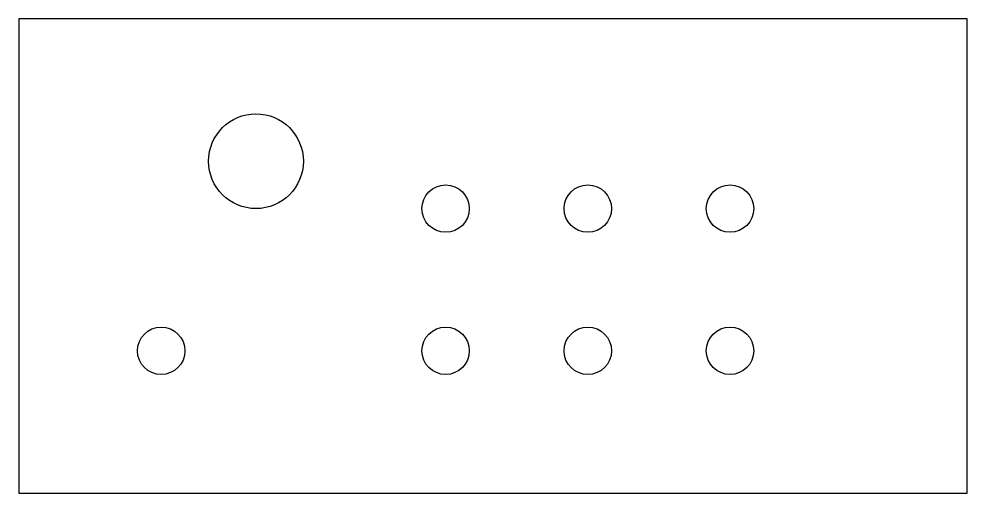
# Model space of a CAD drawing. Header units: metres. Extents: x 0 to 200, y 0 to 100.
import ezdxf

# ---------------------------------------------------------------- set-up
doc = ezdxf.new("R2010")
doc.units = ezdxf.units.M

msp = doc.modelspace()

# ---------------------------------------------------------------- linework, layer by layer
msp.add_lwpolyline([(0, 0), (200, 0), (200, 100), (0, 100)], close=True)
for centre, radius in [((50, 70), 10), ((90, 60), 5), ((120, 60), 5), ((150, 60), 5), ((30, 30), 5), ((90, 30), 5), ((120, 30), 5), ((150, 30), 5)]:
    msp.add_circle(centre, radius)

doc.saveas('drawing.dxf')
